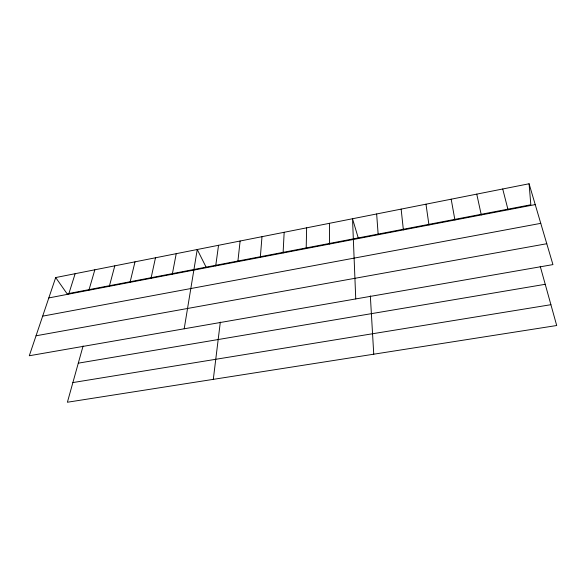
<?xml version="1.0" encoding="UTF-8"?>
<svg xmlns="http://www.w3.org/2000/svg" width="586" height="586" viewBox="0 0 586 586"><rect width="100%" height="100%" fill="white"/><g stroke="black" fill="none" stroke-linecap="round" stroke-linejoin="round"><path stroke-width="0.88" d="M306.185 248.545L306.639 227.837M283.089 252.976L284.166 232.29M260.316 257.349L261.993 236.678M237.857 261.656L240.121 241.014M213.297 379.362L220.321 322.11M215.707 265.905L218.541 245.292M184.194 328.79L197.24 249.511L206.104 267.143M172.299 274.233L176.225 253.672M151.027 278.321L155.48 257.781M130.041 282.342L135.007 261.839M109.333 286.32L114.797 265.846M83.095 345.938L67.397 402.238L556.7 325.516L540.219 266.293M88.896 290.238L94.844 269.794M68.723 294.113L75.147 273.699M55.692 277.552L29.3 355.753L552.942 264.601L529.077 183.762L55.692 277.552L67.141 293.835L530.828 204.77L529.077 183.762M48.814 297.93L535.223 204.595M42.668 316.147L540.761 223.347M36.039 335.785L546.782 243.725M78.29 363.166L545.229 284.298M72.876 382.57L550.906 304.698M358.236 237.916L352.516 218.746L355.753 298.933M502.722 188.985L508.047 209.81M476.762 194.127L481.282 214.945M451.183 199.196L454.919 219.999M425.978 204.192L428.959 224.987M401.139 209.114L403.38 229.895M376.652 213.963L378.182 234.73M370.337 295.893L373.751 354.2M329.42 223.325L329.603 244.047"/></g></svg>
